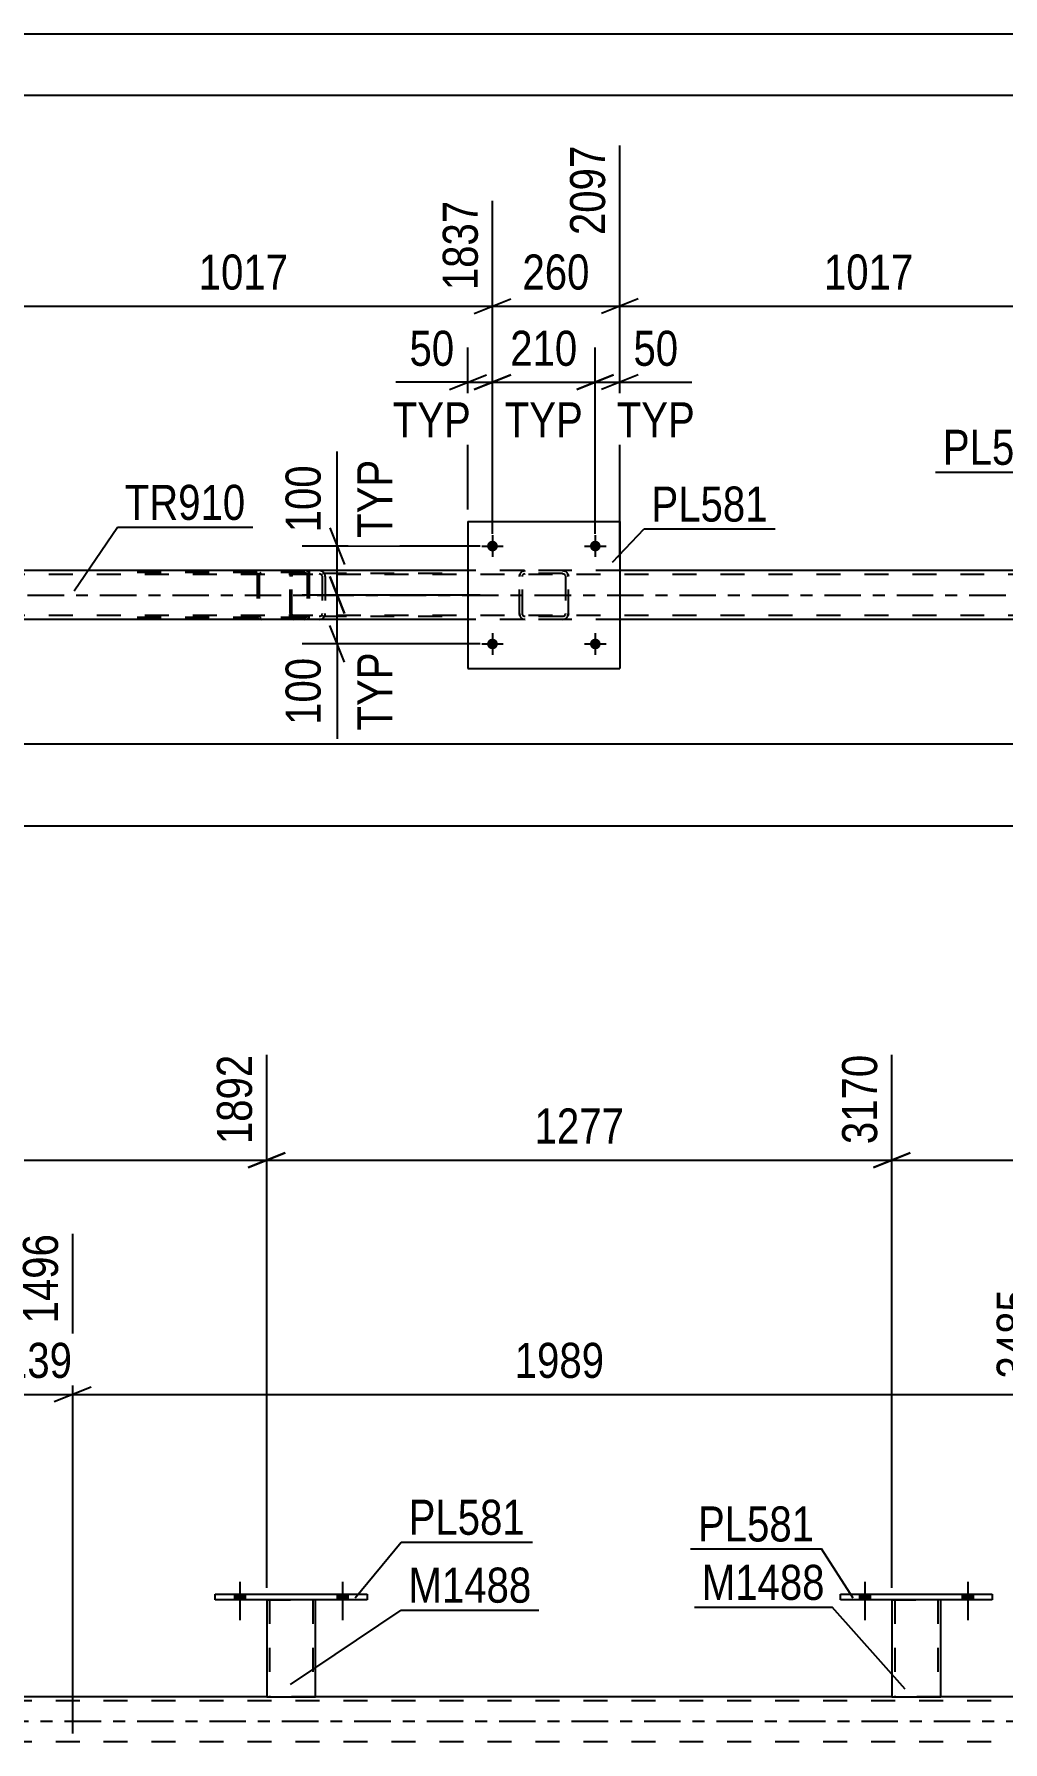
# Model space of a CAD drawing. Header units: millimetres. Extents: x 0 to 841, y 0 to 594.
# Drawn here: x 131 to 210.1, y 454.5 to 594 of the extents above; entities that cross this region are included whole.
import ezdxf

# ---------------------------------------------------------------- set-up
doc = ezdxf.new("R2010")
doc.units = ezdxf.units.MM
doc.linetypes.add('DXK_LINE_DOT2', pattern=[3.9198, 1.9599, -1.9599])
doc.linetypes.add('DXK_LINE_DOT3', pattern=[5.9187, 2.979, -0.9799, 0.9799, -0.9799])
doc.styles.add('Arial Narrow', font='ARIALN.TTF', dxfattribs={"height": 0.2})

# ---------------------------------------------------------------- blocks, each defined once
blk = doc.blocks.new('Unknown-814553119-1135')
at = {"color": 5, "linetype": 'Continuous'}
for p, q in [((841, 594), (0, 594)), ((836, 589), (5, 589))]:
    blk.add_line(p, q, dxfattribs=at)
blk = doc.blocks.new('Bolt-814553119-2912 - 2837')
at = {"linetype": 'Continuous'}
for points in [[(168.87, 544.17, -1), (167.99, 544.17, -1)], [(177.27, 544.17, -1), (176.39, 544.17, -1)]]:
    blk.add_hatch(color=1, dxfattribs=at).paths.add_polyline_path(points)
at = {"color": 1, "linetype": 'Continuous'}
for p, q in [((168.43, 545.05), (168.43, 543.29)), ((176.83, 545.05), (176.83, 543.29)), ((167.55, 544.17), (169.31, 544.17)), ((175.95, 544.17), (177.71, 544.17))]:
    blk.add_line(p, q, dxfattribs=at)
blk = doc.blocks.new('Part-814553119-2887 - 2837')
at = {"color": 7, "linetype": 'DXK_LINE_DOT2'}
for p, q in [((757.39, 549.85), (94.93, 549.85)), ((178.83, 550.17), (166.43, 550.17)), ((757.39, 546.49), (94.93, 546.49)), ((178.83, 546.17), (166.43, 546.17))]:
    blk.add_line(p, q, dxfattribs=at)
at = {"color": 2, "linetype": 'Continuous'}
for p, q in [((166.43, 550.17), (127.75, 550.17)), ((217.51, 550.17), (178.83, 550.17)), ((166.43, 546.17), (127.75, 546.17)), ((217.51, 546.17), (178.83, 546.17))]:
    blk.add_line(p, q, dxfattribs=at)
at = {"color": 7, "linetype": 'DXK_LINE_DOT3'}
blk.add_line((94.93, 548.17), (757.39, 548.17), dxfattribs=at)
blk = doc.blocks.new('Bolt-814553119-2911 - 2837')
at = {"linetype": 'Continuous'}
for points in [[(168.87, 552.17, -1), (167.99, 552.17, -1)], [(177.27, 552.17, -1), (176.39, 552.17, -1)]]:
    blk.add_hatch(color=1, dxfattribs=at).paths.add_polyline_path(points)
at = {"color": 1, "linetype": 'Continuous'}
for p, q in [((168.43, 553.05), (168.43, 551.29)), ((176.83, 553.05), (176.83, 551.29)), ((167.55, 552.17), (169.31, 552.17)), ((175.95, 552.17), (177.71, 552.17))]:
    blk.add_line(p, q, dxfattribs=at)
blk = doc.blocks.new('Part-814553119-2948 - 2837')
at = {"color": 2, "linetype": 'Continuous'}
for p, q in [((166.43, 554.17), (166.43, 542.17)), ((166.43, 554.17), (178.83, 554.17)), ((178.83, 554.17), (178.83, 542.17)), ((166.43, 542.17), (178.83, 542.17))]:
    blk.add_line(p, q, dxfattribs=at)
blk = doc.blocks.new('Part-814553119-2949 - 2837')
at = {"color": 7, "linetype": 'DXK_LINE_DOT2'}
for p, q in [((170.63, 549.69), (170.66, 549.87)), ((170.66, 549.87), (170.63, 549.69)), ((170.88, 549.78), (170.94, 549.86)), ((170.92, 550.13), (171.11, 550.17)), ((171.11, 550.17), (170.92, 550.13)), ((170.94, 549.86), (171.01, 549.91)), ((171.01, 549.91), (171.11, 549.93)), ((174.15, 550.17), (171.11, 550.17)), ((174.15, 549.93), (171.11, 549.93)), ((174.15, 550.17), (174.33, 550.13)), ((174.33, 550.13), (174.15, 550.17)), ((174.15, 549.93), (174.24, 549.91)), ((174.24, 549.91), (174.32, 549.86)), ((174.32, 549.86), (174.37, 549.78)), ((174.59, 549.87), (174.63, 549.69)), ((174.63, 549.69), (174.59, 549.87)), ((170.63, 546.65), (170.63, 549.69)), ((170.87, 549.69), (170.88, 549.78)), ((170.87, 546.65), (170.87, 549.69)), ((174.37, 549.78), (174.39, 549.69)), ((174.39, 549.69), (174.39, 546.65)), ((174.63, 546.65), (174.63, 549.69)), ((170.66, 546.46), (170.63, 546.65)), ((170.63, 546.65), (170.66, 546.46)), ((170.88, 546.55), (170.87, 546.65)), ((170.94, 546.48), (170.88, 546.55)), ((171.11, 546.17), (170.92, 546.2)), ((170.92, 546.2), (171.11, 546.17)), ((171.01, 546.42), (170.94, 546.48)), ((171.11, 546.41), (171.01, 546.42)), ((174.15, 546.41), (171.11, 546.41)), ((174.15, 546.17), (171.11, 546.17)), ((174.24, 546.42), (174.15, 546.41)), ((174.33, 546.2), (174.15, 546.17)), ((174.15, 546.17), (174.33, 546.2)), ((174.32, 546.48), (174.24, 546.42)), ((174.37, 546.55), (174.32, 546.48)), ((174.39, 546.65), (174.37, 546.55)), ((174.63, 546.65), (174.59, 546.46)), ((174.59, 546.46), (174.63, 546.65))]:
    blk.add_line(p, q, dxfattribs=at)
at = {"color": 7, "linetype": 'DXK_LINE_DOT3'}
blk.add_line((172.63, 548.17), (172.63, 548.17), dxfattribs=at)
at = {"color": 7, "linetype": 'DXK_LINE_DOT2'}
for centre, start, end in [((171.11, 549.69), 112.5, 157.5), ((171.11, 549.69), 112.5, 157.5), ((174.15, 549.69), 22.5, 67.5), ((174.15, 549.69), 22.5, 67.5), ((171.11, 546.65), 202.5, 247.5), ((171.11, 546.65), 202.5, 247.5), ((174.15, 546.65), 292.5, 337.5), ((174.15, 546.65), 292.5, 337.5)]:
    blk.add_arc(centre, 0.48, start, end, dxfattribs=at)
blk = doc.blocks.new('Part-814553119-3041 - 2837')
at = {"color": 7, "linetype": 'DXK_LINE_DOT2'}
for p, q in [((151.93, 549.87), (151.91, 549.69)), ((151.99, 550.03), (151.93, 549.87)), ((152.07, 550.13), (151.99, 550.03)), ((152.05, 549.78), (152.08, 549.86)), ((152.18, 550.17), (152.07, 550.13)), ((152.08, 549.86), (152.13, 549.91)), ((152.13, 549.91), (152.18, 549.93)), ((164.33, 550.17), (152.18, 550.17)), ((164.33, 549.93), (152.18, 549.93)), ((153.45, 550.17), (153.45, 549.93)), ((154.46, 550.13), (154.27, 550.17)), ((154.27, 549.93), (154.36, 549.91)), ((154.36, 549.91), (154.45, 549.86)), ((154.45, 549.86), (154.5, 549.78)), ((154.75, 549.77), (154.73, 549.87)), ((151.91, 546.65), (151.91, 549.69)), ((152.04, 549.69), (152.05, 549.78)), ((152.04, 546.65), (152.04, 549.69)), ((154.5, 549.78), (154.52, 549.69)), ((154.52, 549.69), (154.52, 546.65)), ((154.77, 549.69), (154.75, 549.77)), ((154.77, 549.69), (154.77, 546.65)), ((151.91, 546.65), (151.93, 546.46)), ((151.93, 546.46), (151.99, 546.31)), ((151.99, 546.31), (152.07, 546.2)), ((152.05, 546.55), (152.04, 546.65)), ((152.08, 546.48), (152.05, 546.55)), ((152.07, 546.2), (152.18, 546.17)), ((152.13, 546.42), (152.08, 546.48)), ((152.18, 546.41), (152.13, 546.42)), ((164.33, 546.41), (152.18, 546.41)), ((164.33, 546.17), (152.18, 546.17)), ((153.45, 546.17), (153.45, 546.41)), ((154.36, 546.42), (154.27, 546.41)), ((154.27, 546.17), (154.46, 546.2)), ((154.45, 546.48), (154.36, 546.42)), ((154.5, 546.55), (154.45, 546.48)), ((154.52, 546.65), (154.5, 546.55)), ((154.73, 546.46), (154.75, 546.56)), ((154.75, 546.56), (154.77, 546.65))]:
    blk.add_line(p, q, dxfattribs=at)
for centre, start, end in [((154.28, 549.67), 23.8494, 68.8059), ((154.28, 546.66), 291.1941, 336.1506)]:
    blk.add_arc(centre, 0.492, start, end, dxfattribs=at)
blk = doc.blocks.new('Part-814553119-3048 - 2837')
at = {"color": 7, "linetype": 'DXK_LINE_DOT2'}
for p, q in [((153.11, 550.17), (137.78, 550.17)), ((153.11, 550.01), (137.78, 550.01)), ((149.22, 549.97), (149.2, 549.85)), ((149.2, 549.85), (149.2, 546.49)), ((149.37, 549.85), (149.38, 549.91)), ((149.37, 549.85), (149.37, 546.49)), ((149.38, 549.91), (149.42, 549.96)), ((149.54, 550.17), (149.41, 550.14)), ((149.42, 549.96), (149.45, 549.98)), ((149.45, 549.98), (149.47, 549.99)), ((149.47, 549.99), (149.54, 550.01)), ((153.24, 550.14), (153.11, 550.17)), ((153.11, 550.01), (153.18, 549.99)), ((153.18, 549.99), (153.23, 549.96)), ((153.23, 549.96), (153.27, 549.91)), ((153.27, 549.91), (153.28, 549.85)), ((153.28, 549.85), (153.28, 546.49)), ((153.45, 549.85), (153.43, 549.97)), ((153.45, 549.85), (153.45, 546.49)), ((153.11, 546.33), (137.78, 546.33)), ((153.11, 546.17), (137.78, 546.17)), ((149.2, 546.49), (149.22, 546.36)), ((149.38, 546.43), (149.37, 546.49)), ((149.42, 546.37), (149.38, 546.43)), ((149.41, 546.19), (149.54, 546.17)), ((149.42, 546.37), (149.45, 546.35)), ((149.45, 546.35), (149.47, 546.34)), ((149.47, 546.34), (149.54, 546.33)), ((153.18, 546.34), (153.11, 546.33)), ((153.11, 546.17), (153.24, 546.19)), ((153.23, 546.37), (153.18, 546.34)), ((153.27, 546.43), (153.23, 546.37)), ((153.28, 546.49), (153.27, 546.43)), ((153.43, 546.36), (153.45, 546.49))]:
    blk.add_line(p, q, dxfattribs=at)
for centre, start, end in [((153.13, 549.83), 24.32, 69.2417), ((149.52, 546.5), 204.32, 249.2417), ((153.13, 546.5), 290.7583, 335.68)]:
    blk.add_arc(centre, 0.331, start, end, dxfattribs=at)
blk = doc.blocks.new('Bolt-814553119-3733 - 3729')
at = {"linetype": 'Continuous'}
for points in [[(198.42, 466.05), (199.3, 466.05), (199.3, 466.53), (198.42, 466.53)], [(206.82, 466.05), (207.7, 466.05), (207.7, 466.53), (206.82, 466.53)]]:
    blk.add_hatch(color=1, dxfattribs=at).paths.add_polyline_path(points)
at = {"color": 1, "linetype": 'Continuous'}
for p, q in [((198.86, 467.53), (198.86, 464.41)), ((207.26, 467.53), (207.26, 464.41)), ((198.42, 466.53), (198.42, 466.05)), ((199.3, 466.53), (199.3, 466.05)), ((206.82, 466.53), (206.82, 466.05)), ((207.7, 466.53), (207.7, 466.05))]:
    blk.add_line(p, q, dxfattribs=at)
blk = doc.blocks.new('Bolt-814553119-3732 - 3729')
at = {"linetype": 'Continuous'}
for points in [[(198.42, 466.05), (199.3, 466.05), (199.3, 466.53), (198.42, 466.53)], [(206.82, 466.05), (207.7, 466.05), (207.7, 466.53), (206.82, 466.53)]]:
    blk.add_hatch(color=1, dxfattribs=at).paths.add_polyline_path(points)
at = {"color": 1, "linetype": 'Continuous'}
for p, q in [((198.86, 467.53), (198.86, 464.41)), ((207.26, 467.53), (207.26, 464.41)), ((198.42, 466.53), (198.42, 466.05)), ((199.3, 466.53), (199.3, 466.05)), ((206.82, 466.53), (206.82, 466.05)), ((207.7, 466.53), (207.7, 466.05))]:
    blk.add_line(p, q, dxfattribs=at)
blk = doc.blocks.new('Bolt-814553119-3734 - 3729')
at = {"linetype": 'Continuous'}
for points in [[(147.34, 466.05), (148.22, 466.05), (148.22, 466.53), (147.34, 466.53)], [(155.74, 466.05), (156.62, 466.05), (156.62, 466.53), (155.74, 466.53)]]:
    blk.add_hatch(color=1, dxfattribs=at).paths.add_polyline_path(points)
at = {"color": 1, "linetype": 'Continuous'}
for p, q in [((147.78, 467.53), (147.78, 464.41)), ((156.18, 467.53), (156.18, 464.41)), ((147.34, 466.53), (147.34, 466.05)), ((148.22, 466.53), (148.22, 466.05)), ((155.74, 466.53), (155.74, 466.05)), ((156.62, 466.53), (156.62, 466.05))]:
    blk.add_line(p, q, dxfattribs=at)
blk = doc.blocks.new('Bolt-814553119-3735 - 3729')
at = {"linetype": 'Continuous'}
for points in [[(147.34, 466.05), (148.22, 466.05), (148.22, 466.53), (147.34, 466.53)], [(155.74, 466.05), (156.62, 466.05), (156.62, 466.53), (155.74, 466.53)]]:
    blk.add_hatch(color=1, dxfattribs=at).paths.add_polyline_path(points)
at = {"color": 1, "linetype": 'Continuous'}
for p, q in [((147.78, 467.53), (147.78, 464.41)), ((156.18, 467.53), (156.18, 464.41)), ((147.34, 466.53), (147.34, 466.05)), ((148.22, 466.53), (148.22, 466.05)), ((155.74, 466.53), (155.74, 466.05)), ((156.62, 466.53), (156.62, 466.05))]:
    blk.add_line(p, q, dxfattribs=at)
blk = doc.blocks.new('Part-814553119-3864 - 3729')
at = {"color": 2, "linetype": 'Continuous'}
for p, q in [((196.86, 466.53), (209.26, 466.53)), ((196.86, 466.05), (196.86, 466.53)), ((209.26, 466.53), (209.26, 466.05)), ((209.26, 466.05), (196.86, 466.05))]:
    blk.add_line(p, q, dxfattribs=at)
blk = doc.blocks.new('Part-814553119-3859 - 3729')
at = {"color": 2, "linetype": 'Continuous'}
for p, q in [((201.06, 466.05), (201.06, 458.14)), ((205.06, 458.14), (205.06, 466.05)), ((201.06, 458.14), (205.06, 458.14))]:
    blk.add_line(p, q, dxfattribs=at)
at = {"color": 7, "linetype": 'DXK_LINE_DOT2'}
for p, q in [((201.06, 466.05), (205.06, 466.05)), ((201.06, 466.05), (201.06, 466.05)), ((201.06, 466.05), (201.06, 466.05)), ((201.3, 466.05), (201.3, 458.14)), ((204.82, 466.05), (204.82, 458.14)), ((205.06, 466.05), (205.06, 466.05)), ((205.06, 466.05), (205.06, 466.05)), ((204.77, 458.14), (204.8, 458.14)), ((204.77, 458.14), (204.8, 458.14)), ((204.8, 458.14), (204.82, 458.14)), ((204.8, 458.14), (204.82, 458.14))]:
    blk.add_line(p, q, dxfattribs=at)
blk = doc.blocks.new('Part-814553119-3869 - 3729')
at = {"color": 2, "linetype": 'Continuous'}
for p, q in [((149.98, 466.05), (149.98, 458.14)), ((153.98, 458.14), (153.98, 466.05)), ((149.98, 458.14), (153.98, 458.14))]:
    blk.add_line(p, q, dxfattribs=at)
at = {"color": 7, "linetype": 'DXK_LINE_DOT2'}
for p, q in [((149.98, 466.05), (153.98, 466.05)), ((149.98, 466.05), (149.98, 466.05)), ((149.98, 466.05), (149.98, 466.05)), ((150.22, 466.05), (150.22, 458.14)), ((153.74, 466.05), (153.74, 458.14)), ((153.98, 466.05), (153.98, 466.05)), ((153.98, 466.05), (153.98, 466.05)), ((153.69, 458.14), (153.72, 458.14)), ((153.69, 458.14), (153.72, 458.14)), ((153.72, 458.14), (153.74, 458.14)), ((153.72, 458.14), (153.74, 458.14))]:
    blk.add_line(p, q, dxfattribs=at)
blk = doc.blocks.new('Part-814553119-3874 - 3729')
at = {"color": 2, "linetype": 'Continuous'}
for p, q in [((145.78, 466.53), (158.18, 466.53)), ((145.78, 466.05), (145.78, 466.53)), ((158.18, 466.53), (158.18, 466.05)), ((158.18, 466.05), (145.78, 466.05))]:
    blk.add_line(p, q, dxfattribs=at)
blk = doc.blocks.new('Part-814553119-4048 - 3729')
at = {"color": 7, "linetype": 'DXK_LINE_DOT2'}
for p, q in [((738.35, 457.82), (74.28, 457.82)), ((153.98, 458.14), (149.98, 458.14)), ((205.06, 458.14), (201.06, 458.14)), ((738.35, 454.46), (74.28, 454.46))]:
    blk.add_line(p, q, dxfattribs=at)
at = {"color": 2, "linetype": 'Continuous'}
for p, q in [((149.98, 458.14), (102.9, 458.14)), ((201.06, 458.14), (153.98, 458.14)), ((252.14, 458.14), (205.06, 458.14))]:
    blk.add_line(p, q, dxfattribs=at)
at = {"color": 7, "linetype": 'DXK_LINE_DOT3'}
blk.add_line((74.28, 456.14), (738.35, 456.14), dxfattribs=at)
blk = doc.blocks.new('StraightDimension-814553119-3119 - 2837')
at = {"color": 7, "linetype": 'Continuous'}
for p, q in [((178.83, 551.17), (178.83, 584.89)), ((168.43, 553.17), (168.43, 580.39)), ((166.93, 571.18), (169.93, 572.38)), ((180.33, 572.38), (177.33, 571.18)), ((168.43, 571.78), (178.83, 571.78))]:
    blk.add_line(p, q, dxfattribs=at)
at = {"color": 0}
blk.add_wipeout([(176.97, 572.53), (176.97, 576.73), (170.28, 576.73), (170.28, 572.53)], dxfattribs=at)
at = {"color": 3, "style": 'Arial Narrow'}
blk.add_text('260', height=2.863, dxfattribs=at).set_placement((170.88, 573.13))
at = {"color": 0, "linetype": 'Continuous'}
blk.add_wipeout([(178.23, 585.49), (174.03, 585.49), (174.03, 576.98), (178.23, 576.98)], dxfattribs=at)
at = {"color": 3, "linetype": 'Continuous', "style": 'Arial Narrow'}
blk.add_text('2097', height=2.863, rotation=90.0002, dxfattribs=at).set_placement((177.63, 577.58))
blk = doc.blocks.new('StraightDimension-814553119-3106 - 2837')
at = {"color": 7, "linetype": 'Continuous'}
for p, q in [((127.75, 550.85), (127.75, 583.06)), ((168.43, 553.17), (168.43, 580.39)), ((129.25, 572.38), (126.25, 571.18)), ((166.93, 571.18), (169.93, 572.38)), ((127.75, 571.78), (168.43, 571.78))]:
    blk.add_line(p, q, dxfattribs=at)
at = {"color": 0}
blk.add_wipeout([(152.34, 572.53), (152.34, 576.73), (143.83, 576.73), (143.83, 572.53)], dxfattribs=at)
at = {"color": 3, "style": 'Arial Narrow'}
blk.add_text('1017', height=2.863, dxfattribs=at).set_placement((144.43, 573.13))
at = {"color": 0, "linetype": 'Continuous'}
blk.add_wipeout([(167.83, 580.99), (163.63, 580.99), (163.63, 572.48), (167.83, 572.48)], dxfattribs=at)
at = {"color": 3, "linetype": 'Continuous', "style": 'Arial Narrow'}
blk.add_text('1837', height=2.863, rotation=90.0002, dxfattribs=at).set_placement((167.23, 573.08))
blk = doc.blocks.new('StraightDimension-814553119-3139 - 2837')
at = {"color": 7, "linetype": 'Continuous'}
for p, q in [((178.83, 551.17), (178.83, 584.89)), ((219.51, 553.17), (219.51, 580.39)), ((180.33, 572.38), (177.33, 571.18)), ((218.01, 571.18), (221.01, 572.38)), ((178.83, 571.78), (219.51, 571.78))]:
    blk.add_line(p, q, dxfattribs=at)
at = {"color": 0}
blk.add_wipeout([(203.42, 572.53), (203.42, 576.73), (194.91, 576.73), (194.91, 572.53)], dxfattribs=at)
at = {"color": 3, "style": 'Arial Narrow'}
blk.add_text('1017', height=2.863, dxfattribs=at).set_placement((195.51, 573.13))
at = {"color": 0, "linetype": 'Continuous'}
blk.add_wipeout([(218.91, 580.99), (214.71, 580.99), (214.71, 572.48), (218.91, 572.48)], dxfattribs=at)
at = {"color": 3, "linetype": 'Continuous', "style": 'Arial Narrow'}
blk.add_text('3115', height=2.863, rotation=90.0002, dxfattribs=at).set_placement((218.31, 573.08))
blk = doc.blocks.new('StraightDimension-814553119-3627 - 2837')
at = {"color": 7, "linetype": 'Continuous'}
blk.add_line((94.29, 529.32), (795.15, 529.32), dxfattribs=at)
blk = doc.blocks.new('StraightDimension-814553119-3648 - 2837')
at = {"color": 7, "linetype": 'Continuous'}
blk.add_line((94.93, 536), (794.51, 536), dxfattribs=at)
blk = doc.blocks.new('StraightDimension-814553119-10105 - 2837')
at = {"color": 7, "linetype": 'Continuous'}
for p, q in [((176.83, 553.17), (176.83, 568.4)), ((178.83, 555.17), (178.83, 568.4)), ((175.33, 564.95), (178.33, 566.15)), ((176.83, 565.55), (178.83, 565.55)), ((180.33, 566.15), (177.33, 564.95)), ((178.83, 565.55), (184.73, 565.55)), ((178.83, 565.55), (184.73, 565.55))]:
    blk.add_line(p, q, dxfattribs=at)
at = {"color": 0}
blk.add_wipeout([(184.21, 566.3), (184.21, 570.5), (179.35, 570.5), (179.35, 566.3)], dxfattribs=at)
at = {"color": 0, "linetype": 'Continuous'}
blk.add_wipeout([(185.57, 560.45), (185.57, 564.65), (177.98, 564.65), (177.98, 560.45)], dxfattribs=at)
at = {"color": 3, "style": 'Arial Narrow'}
blk.add_text('50', height=2.863, dxfattribs=at).set_placement((179.95, 566.9))
at = {"color": 3, "linetype": 'Continuous', "style": 'Arial Narrow'}
blk.add_text('TYP', height=2.863, dxfattribs=at).set_placement((178.58, 561.05))
blk = doc.blocks.new('StraightDimension-814553119-10106 - 2837')
at = {"color": 7, "linetype": 'Continuous'}
for p, q in [((168.43, 553.17), (168.43, 568.4)), ((176.83, 553.17), (176.83, 568.4)), ((166.93, 564.95), (169.93, 566.15)), ((168.43, 565.55), (176.83, 565.55)), ((178.33, 566.15), (175.33, 564.95))]:
    blk.add_line(p, q, dxfattribs=at)
at = {"color": 0}
blk.add_wipeout([(175.97, 566.3), (175.97, 570.5), (169.28, 570.5), (169.28, 566.3)], dxfattribs=at)
at = {"color": 0, "linetype": 'Continuous'}
blk.add_wipeout([(176.42, 560.45), (176.42, 564.65), (168.83, 564.65), (168.83, 560.45)], dxfattribs=at)
at = {"color": 3, "style": 'Arial Narrow'}
blk.add_text('210', height=2.863, dxfattribs=at).set_placement((169.88, 566.9))
at = {"color": 3, "linetype": 'Continuous', "style": 'Arial Narrow'}
blk.add_text('TYP', height=2.863, dxfattribs=at).set_placement((169.43, 561.05))
blk = doc.blocks.new('StraightDimension-814553119-10107 - 2837')
at = {"color": 7, "linetype": 'Continuous'}
for p, q in [((166.43, 555.17), (166.43, 568.4)), ((168.43, 553.17), (168.43, 568.4)), ((166.43, 565.55), (160.52, 565.55)), ((166.43, 565.55), (160.52, 565.55)), ((164.93, 564.95), (167.93, 566.15)), ((166.43, 565.55), (168.43, 565.55)), ((169.93, 566.15), (166.93, 564.95))]:
    blk.add_line(p, q, dxfattribs=at)
at = {"color": 0}
blk.add_wipeout([(165.9, 566.3), (165.9, 570.5), (161.05, 570.5), (161.05, 566.3)], dxfattribs=at)
at = {"color": 0, "linetype": 'Continuous'}
blk.add_wipeout([(167.27, 560.45), (167.27, 564.65), (159.68, 564.65), (159.68, 560.45)], dxfattribs=at)
at = {"color": 3, "style": 'Arial Narrow'}
blk.add_text('50', height=2.863, dxfattribs=at).set_placement((161.65, 566.9))
at = {"color": 3, "linetype": 'Continuous', "style": 'Arial Narrow'}
blk.add_text('TYP', height=2.863, dxfattribs=at).set_placement((160.28, 561.05))
blk = doc.blocks.new('StraightDimension-814553119-10155 - 2837')
at = {"color": 7, "linetype": 'Continuous'}
for p, q in [((155.74, 552.17), (155.74, 559.9)), ((155.74, 552.17), (155.74, 559.9)), ((155.14, 553.67), (156.34, 550.67)), ((167.43, 552.17), (152.89, 552.17)), ((155.74, 548.17), (155.74, 552.17)), ((156.34, 546.67), (155.14, 549.67)), ((167.43, 548.17), (152.89, 548.17))]:
    blk.add_line(p, q, dxfattribs=at)
at = {"color": 0, "linetype": 'Continuous'}
blk.add_wipeout([(160.84, 559.83), (156.64, 559.83), (156.64, 552.24), (160.84, 552.24)], dxfattribs=at)
at = {"color": 0}
blk.add_wipeout([(154.99, 559.38), (150.79, 559.38), (150.79, 552.69), (154.99, 552.69)], dxfattribs=at)
at = {"color": 3, "style": 'Arial Narrow'}
blk.add_text('100', height=2.863, rotation=90.0002, dxfattribs=at).set_placement((154.39, 553.29))
at = {"color": 3, "linetype": 'Continuous', "style": 'Arial Narrow'}
blk.add_text('TYP', height=2.863, rotation=90.0002, dxfattribs=at).set_placement((160.24, 552.84))
blk = doc.blocks.new('StraightDimension-814553119-10156 - 2837')
at = {"color": 7, "linetype": 'Continuous'}
for p, q in [((155.14, 549.67), (156.34, 546.67)), ((167.43, 548.17), (152.89, 548.17)), ((155.74, 544.17), (155.74, 548.17)), ((156.34, 542.67), (155.14, 545.67)), ((167.43, 544.17), (152.89, 544.17)), ((155.74, 544.17), (155.74, 536.43)), ((155.74, 544.17), (155.74, 536.43))]:
    blk.add_line(p, q, dxfattribs=at)
at = {"color": 0}
blk.add_wipeout([(154.99, 543.64), (150.79, 543.64), (150.79, 536.96), (154.99, 536.96)], dxfattribs=at)
at = {"color": 0, "linetype": 'Continuous'}
blk.add_wipeout([(160.84, 544.09), (156.64, 544.09), (156.64, 536.5), (160.84, 536.5)], dxfattribs=at)
at = {"color": 3, "style": 'Arial Narrow'}
blk.add_text('100', height=2.863, rotation=90.0002, dxfattribs=at).set_placement((154.39, 537.56))
at = {"color": 3, "linetype": 'Continuous', "style": 'Arial Narrow'}
blk.add_text('TYP', height=2.863, rotation=90.0002, dxfattribs=at).set_placement((160.24, 537.1))
blk = doc.blocks.new('StraightDimension-814553119-4188 - 3729')
at = {"color": 7, "linetype": 'Continuous'}
for p, q in [((134.13, 455.14), (134.13, 495.97)), ((213.69, 455.14), (213.69, 491.47)), ((135.63, 483.45), (132.63, 482.25)), ((134.13, 482.85), (213.69, 482.85)), ((212.19, 482.25), (215.19, 483.45))]:
    blk.add_line(p, q, dxfattribs=at)
at = {"color": 0}
blk.add_wipeout([(178.16, 483.6), (178.16, 487.8), (169.65, 487.8), (169.65, 483.6)], dxfattribs=at)
at = {"color": 3, "style": 'Arial Narrow'}
blk.add_text('1989', height=2.863, dxfattribs=at).set_placement((170.25, 484.2))
at = {"color": 0, "linetype": 'Continuous'}
blk.add_wipeout([(213.09, 492.07), (208.89, 492.07), (208.89, 483.55), (213.09, 483.55)], dxfattribs=at)
at = {"color": 3, "linetype": 'Continuous', "style": 'Arial Narrow'}
blk.add_text('3485', height=2.863, rotation=90.0002, dxfattribs=at).set_placement((212.49, 484.15))
blk = doc.blocks.new('StraightDimension-814553119-4169 - 3729')
at = {"color": 7, "linetype": 'Continuous'}
for p, q in [((134.13, 455.14), (134.13, 495.97)), ((128.55, 455.14), (128.55, 491.47)), ((127.05, 482.25), (130.05, 483.45)), ((128.55, 482.85), (134.13, 482.85)), ((135.63, 483.45), (132.63, 482.25))]:
    blk.add_line(p, q, dxfattribs=at)
at = {"color": 0}
blk.add_wipeout([(134.68, 483.6), (134.68, 487.8), (128, 487.8), (128, 483.6)], dxfattribs=at)
at = {"color": 3, "style": 'Arial Narrow'}
blk.add_text('139', height=2.863, dxfattribs=at).set_placement((128.6, 484.2))
at = {"color": 0, "linetype": 'Continuous'}
blk.add_wipeout([(133.53, 496.57), (129.33, 496.57), (129.33, 488.05), (133.53, 488.05)], dxfattribs=at)
at = {"color": 3, "linetype": 'Continuous', "style": 'Arial Narrow'}
blk.add_text('1496', height=2.863, rotation=90.0002, dxfattribs=at).set_placement((132.93, 488.65))
blk = doc.blocks.new('StraightDimension-814553119-5030 - 3729')
at = {"color": 7, "linetype": 'Continuous'}
for p, q in [((149.98, 467.05), (149.98, 510.61)), ((201.06, 467.05), (201.06, 510.61)), ((151.48, 502.6), (148.48, 501.4)), ((199.56, 501.4), (202.56, 502.6)), ((149.98, 502), (201.06, 502))]:
    blk.add_line(p, q, dxfattribs=at)
at = {"color": 0}
blk.add_wipeout([(179.78, 502.75), (179.78, 506.95), (171.27, 506.95), (171.27, 502.75)], dxfattribs=at)
at = {"color": 3, "style": 'Arial Narrow'}
blk.add_text('1277', height=2.863, dxfattribs=at).set_placement((171.87, 503.35))
at = {"color": 0, "linetype": 'Continuous'}
blk.add_wipeout([(200.46, 511.21), (196.26, 511.21), (196.26, 502.7), (200.46, 502.7)], dxfattribs=at)
at = {"color": 3, "linetype": 'Continuous', "style": 'Arial Narrow'}
blk.add_text('3170', height=2.863, rotation=90.0002, dxfattribs=at).set_placement((199.86, 503.3))
blk = doc.blocks.new('StraightDimension-814553119-5020 - 3729')
at = {"color": 7, "linetype": 'Continuous'}
for p, q in [((201.06, 467.05), (201.06, 510.61)), ((252.14, 467.05), (252.14, 510.61)), ((202.56, 502.6), (199.56, 501.4)), ((250.64, 501.4), (253.64, 502.6)), ((201.06, 502), (252.14, 502))]:
    blk.add_line(p, q, dxfattribs=at)
at = {"color": 0}
blk.add_wipeout([(230.86, 502.75), (230.86, 506.95), (222.35, 506.95), (222.35, 502.75)], dxfattribs=at)
at = {"color": 3, "style": 'Arial Narrow'}
blk.add_text('1277', height=2.863, dxfattribs=at).set_placement((222.95, 503.35))
at = {"color": 0, "linetype": 'Continuous'}
blk.add_wipeout([(251.54, 511.21), (247.34, 511.21), (247.34, 502.7), (251.54, 502.7)], dxfattribs=at)
at = {"color": 3, "linetype": 'Continuous', "style": 'Arial Narrow'}
blk.add_text('4447', height=2.863, rotation=90.0002, dxfattribs=at).set_placement((250.94, 503.3))
blk = doc.blocks.new('StraightDimension-814553119-5040 - 3729')
at = {"color": 7, "linetype": 'Continuous'}
for p, q in [((149.98, 467.05), (149.98, 510.61)), ((98.9, 467.05), (98.9, 508.78)), ((100.4, 502.6), (97.4, 501.4)), ((148.48, 501.4), (151.48, 502.6)), ((98.9, 502), (149.98, 502))]:
    blk.add_line(p, q, dxfattribs=at)
at = {"color": 0}
blk.add_wipeout([(128.7, 502.75), (128.7, 506.95), (120.18, 506.95), (120.18, 502.75)], dxfattribs=at)
at = {"color": 3, "style": 'Arial Narrow'}
blk.add_text('1277', height=2.863, dxfattribs=at).set_placement((120.78, 503.35))
at = {"color": 0, "linetype": 'Continuous'}
blk.add_wipeout([(149.38, 511.21), (145.18, 511.21), (145.18, 502.7), (149.38, 502.7)], dxfattribs=at)
at = {"color": 3, "linetype": 'Continuous', "style": 'Arial Narrow'}
blk.add_text('1892', height=2.863, rotation=90.0002, dxfattribs=at).set_placement((148.78, 503.3))
blk = doc.blocks.new('Mark-814553119-2883 - 2837')
at = {"color": 0}
blk.add_wipeout([(148.24, 554.31), (148.24, 557.31), (138.38, 557.31), (138.38, 554.31)], dxfattribs=at)
blk.add_wipeout([(148.24, 554.31), (148.24, 557.31), (138.38, 557.31), (138.38, 554.31)], dxfattribs=at)
at = {"color": 30, "linetype": 'Continuous'}
for p, q in [((134.25, 548.51), (137.78, 553.71)), ((137.78, 553.71), (148.84, 553.71))]:
    blk.add_line(p, q, dxfattribs=at)
at = {"color": 3, "style": 'Arial Narrow'}
blk.add_text('TR910', height=2.863, dxfattribs=at).set_placement((138.38, 554.31))
blk = doc.blocks.new('Mark-814553119-2944 - 2837')
at = {"color": 0}
blk.add_wipeout([(190.92, 554.17), (190.92, 557.17), (181.42, 557.17), (181.42, 554.17)], dxfattribs=at)
blk.add_wipeout([(190.92, 554.17), (190.92, 557.17), (181.42, 557.17), (181.42, 554.17)], dxfattribs=at)
at = {"color": 30, "linetype": 'Continuous'}
for p, q in [((178.25, 550.86), (180.82, 553.57)), ((180.82, 553.57), (191.52, 553.57))]:
    blk.add_line(p, q, dxfattribs=at)
at = {"color": 3, "style": 'Arial Narrow'}
blk.add_text('PL581', height=2.863, dxfattribs=at).set_placement((181.42, 554.17))
blk = doc.blocks.new('Mark-814553119-2950 - 2837')
at = {"color": 0}
blk.add_wipeout([(214.74, 558.81), (214.74, 561.81), (205.23, 561.81), (205.23, 558.81)], dxfattribs=at)
blk.add_wipeout([(214.74, 558.81), (214.74, 561.81), (205.23, 561.81), (205.23, 558.81)], dxfattribs=at)
at = {"color": 30, "linetype": 'Continuous'}
for p in [(204.63, 558.21), (218.34, 553.02)]:
    blk.add_line(p, (215.34, 558.21), dxfattribs=at)
at = {"color": 3, "style": 'Arial Narrow'}
blk.add_text('PL581', height=2.863, dxfattribs=at).set_placement((205.23, 558.81))
blk = doc.blocks.new('Mark-814553119-3860 - 3729')
at = {"color": 0}
blk.add_wipeout([(194.72, 470.83), (194.72, 473.83), (185.22, 473.83), (185.22, 470.83)], dxfattribs=at)
blk.add_wipeout([(194.72, 470.83), (194.72, 473.83), (185.22, 473.83), (185.22, 470.83)], dxfattribs=at)
at = {"color": 30, "linetype": 'Continuous'}
for p in [(184.62, 470.23), (197.9, 466.19)]:
    blk.add_line(p, (195.32, 470.23), dxfattribs=at)
at = {"color": 3, "style": 'Arial Narrow'}
blk.add_text('PL581', height=2.863, dxfattribs=at).set_placement((185.22, 470.83))
blk = doc.blocks.new('Mark-814553119-3855 - 3729')
at = {"color": 0}
blk.add_wipeout([(195.59, 466.06), (195.59, 469.06), (185.53, 469.06), (185.53, 466.06)], dxfattribs=at)
blk.add_wipeout([(195.59, 466.06), (195.59, 469.06), (185.53, 469.06), (185.53, 466.06)], dxfattribs=at)
at = {"color": 30, "linetype": 'Continuous'}
for p in [(184.93, 465.46), (202.16, 458.75)]:
    blk.add_line(p, (196.19, 465.46), dxfattribs=at)
at = {"color": 3, "style": 'Arial Narrow'}
blk.add_text('M1488', height=2.863, dxfattribs=at).set_placement((185.53, 466.06))
blk = doc.blocks.new('Mark-814553119-3865 - 3729')
at = {"color": 0}
blk.add_wipeout([(171.62, 465.83), (171.62, 468.83), (161.57, 468.83), (161.57, 465.83)], dxfattribs=at)
blk.add_wipeout([(171.62, 465.83), (171.62, 468.83), (161.57, 468.83), (161.57, 465.83)], dxfattribs=at)
at = {"color": 30, "linetype": 'Continuous'}
for p, q in [((151.93, 459.14), (160.97, 465.23)), ((160.97, 465.23), (172.22, 465.23))]:
    blk.add_line(p, q, dxfattribs=at)
at = {"color": 3, "style": 'Arial Narrow'}
blk.add_text('M1488', height=2.863, dxfattribs=at).set_placement((161.57, 465.83))
blk = doc.blocks.new('Mark-814553119-3870 - 3729')
at = {"color": 0}
blk.add_wipeout([(171.09, 471.38), (171.09, 474.38), (161.58, 474.38), (161.58, 471.38)], dxfattribs=at)
blk.add_wipeout([(171.09, 471.38), (171.09, 474.38), (161.58, 474.38), (161.58, 471.38)], dxfattribs=at)
at = {"color": 30, "linetype": 'Continuous'}
for p, q in [((157.2, 466.23), (160.98, 470.78)), ((160.98, 470.78), (171.69, 470.78))]:
    blk.add_line(p, q, dxfattribs=at)
at = {"color": 3, "style": 'Arial Narrow'}
blk.add_text('PL581', height=2.863, dxfattribs=at).set_placement((161.58, 471.38))

msp = doc.modelspace()

# ---------------------------------------------------------------- block references
for name in ['Unknown-814553119-1135', 'Part-814553119-2948 - 2837', 'Bolt-814553119-2911 - 2837', 'Part-814553119-2887 - 2837', 'Part-814553119-3048 - 2837', 'Part-814553119-3041 - 2837', 'Part-814553119-2949 - 2837', 'Bolt-814553119-2912 - 2837', 'Bolt-814553119-3734 - 3729', 'Bolt-814553119-3735 - 3729', 'Bolt-814553119-3733 - 3729', 'Bolt-814553119-3732 - 3729', 'Part-814553119-3874 - 3729', 'Part-814553119-3864 - 3729', 'Part-814553119-3869 - 3729', 'Part-814553119-3859 - 3729', 'Part-814553119-4048 - 3729']:
    msp.add_blockref(name, (0, 0))

# ---------------------------------------------------------------- next in the draw order: block references
for name in ['StraightDimension-814553119-3119 - 2837', 'StraightDimension-814553119-3627 - 2837', 'StraightDimension-814553119-4188 - 3729']:
    msp.add_blockref(name, (0, 0))

# ---------------------------------------------------------------- next in the draw order: block references
for name in ['StraightDimension-814553119-3139 - 2837', 'StraightDimension-814553119-3106 - 2837', 'StraightDimension-814553119-3648 - 2837', 'StraightDimension-814553119-5030 - 3729', 'StraightDimension-814553119-4169 - 3729']:
    msp.add_blockref(name, (0, 0))

# ---------------------------------------------------------------- next in the draw order: block references
for name in ['StraightDimension-814553119-10105 - 2837', 'Mark-814553119-2950 - 2837', 'Mark-814553119-2883 - 2837', 'StraightDimension-814553119-5040 - 3729', 'StraightDimension-814553119-5020 - 3729', 'Mark-814553119-3860 - 3729']:
    msp.add_blockref(name, (0, 0))

# ---------------------------------------------------------------- next in the draw order: block references
for name in ['StraightDimension-814553119-10106 - 2837', 'Mark-814553119-3855 - 3729', 'Mark-814553119-3865 - 3729']:
    msp.add_blockref(name, (0, 0))

# ---------------------------------------------------------------- next in the draw order: block references
for name in ['StraightDimension-814553119-10107 - 2837', 'Mark-814553119-2944 - 2837', 'Mark-814553119-3870 - 3729']:
    msp.add_blockref(name, (0, 0))

# ---------------------------------------------------------------- next in the draw order: block references
msp.add_blockref('StraightDimension-814553119-10155 - 2837', (0, 0))

# ---------------------------------------------------------------- next in the draw order: block references
msp.add_blockref('StraightDimension-814553119-10156 - 2837', (0, 0))

doc.saveas('drawing.dxf')
